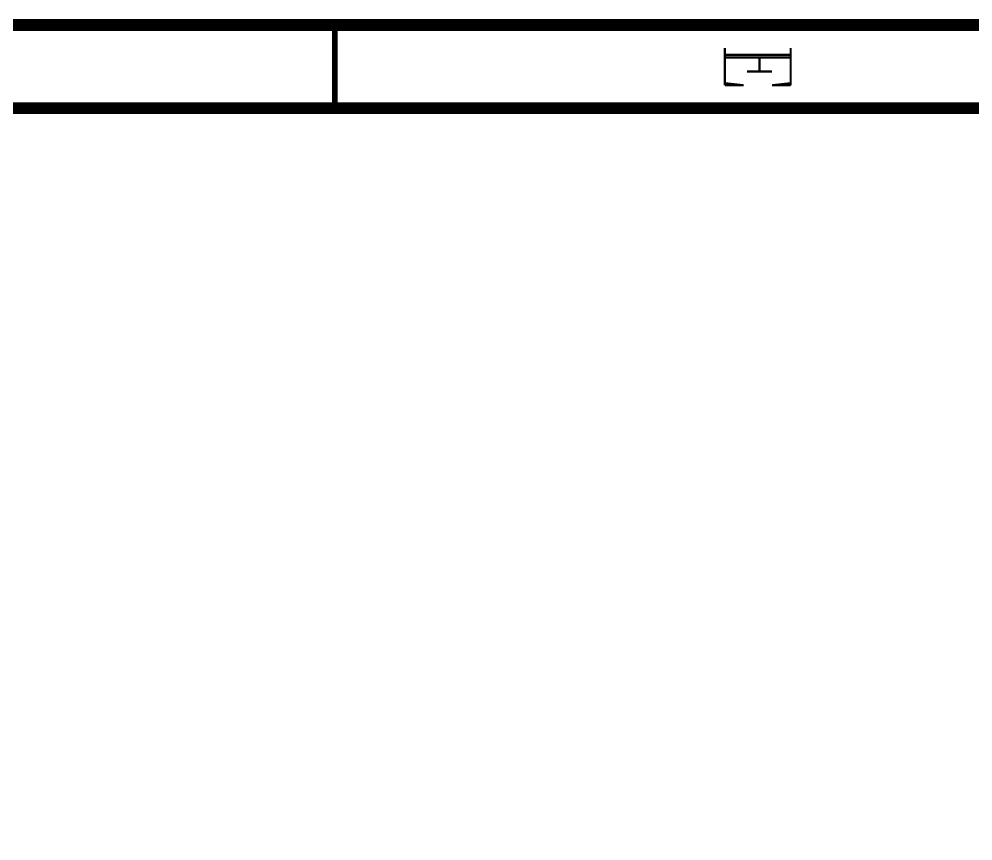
# Model space of a CAD drawing. Extents: x 0.1 to 11.6, y 0.3 to 16.2.
# Drawn here: x 7.09 to 9.385, y 14.258 to 16.234 of the extents above; entities that cross this region are included whole.
import ezdxf

# ---------------------------------------------------------------- set-up
doc = ezdxf.new("R2010")
doc.units = 0
doc.layers.get('0').update_dxf_attribs({"linetype": 'CONTINUOUS'})

msp = doc.modelspace()

# ---------------------------------------------------------------- linework, layer by layer
at = {"color": 0}
for points, const_width in [([(0.155003, 16.22), (11.57, 16.22)], 0.028333), ([(7.84999, 16.02), (7.84999, 16.22)], 0.013333), ([(8.78836, 16.165), (8.78836, 16.075)], 0.005208), ([(8.94667, 16.165), (8.94667, 16.075)], 0.005208), ([(8.94667, 16.1483), (8.78836, 16.1483)], 0.005208), ([(8.94667, 16.1417), (8.78836, 16.1417)], 0.005208), ([(8.87169, 16.1417), (8.87169, 16.1083)], 0.005208), ([(8.90169, 16.1083), (8.84169, 16.1083)], 0.005208), ([(8.83333, 16.075), (8.78836, 16.08)], 0.005208), ([(8.78836, 16.075), (8.83333, 16.075)], 0.005208), ([(8.90169, 16.075), (8.94667, 16.08)], 0.005208), ([(8.94667, 16.075), (8.90169, 16.075)], 0.005208), ([(0.398329, 16.02), (11.315, 16.02)], 0.028333)]:
    msp.add_lwpolyline(points, dxfattribs=dict(at, const_width=const_width))
at = {"color": 0, "const_width": 0.005208}
msp.add_lwpolyline([(0.155003, 16.22), (11.57, 16.22), (11.57, 0.310004), (0.155003, 0.310004), (0.155003, 16.22)], close=True, dxfattribs=at)

doc.saveas('drawing.dxf')
